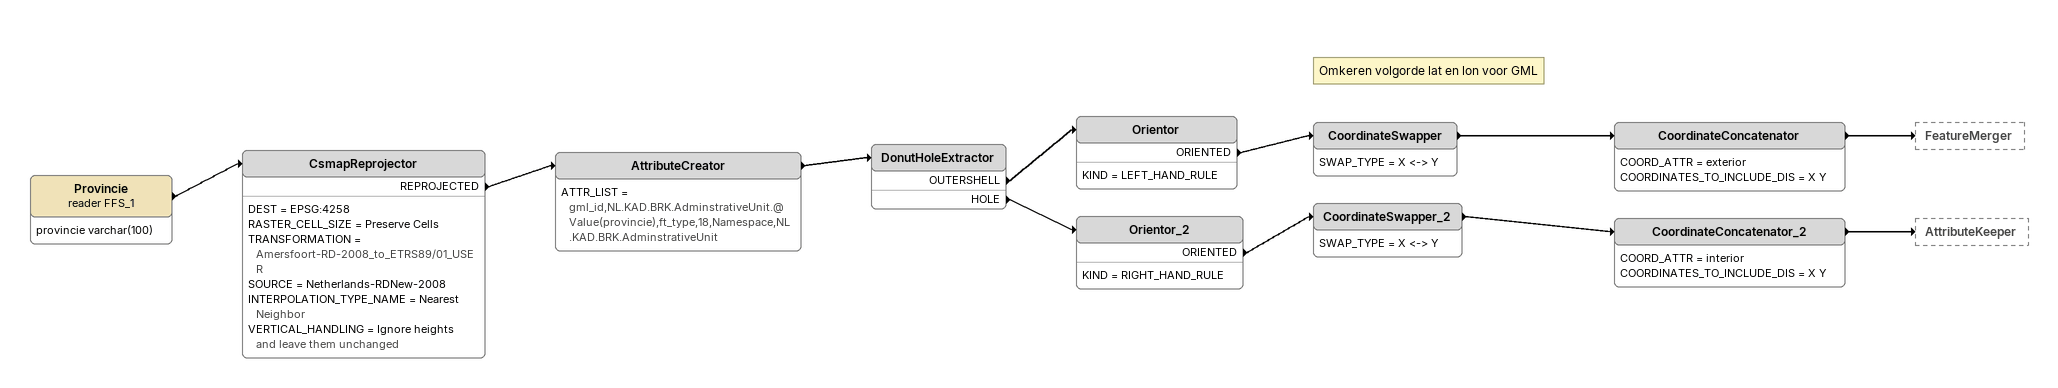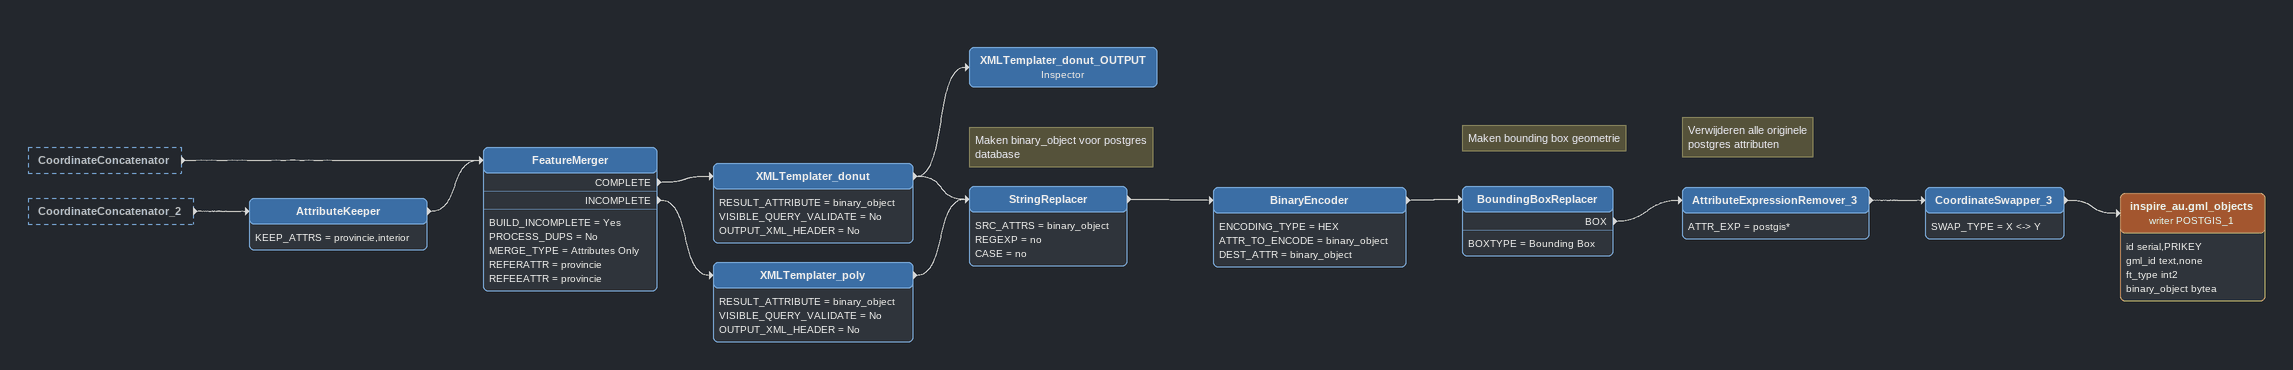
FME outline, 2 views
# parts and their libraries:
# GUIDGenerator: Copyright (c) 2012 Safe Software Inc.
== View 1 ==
Provincie (reader FFS_1)
    attributes: provincie varchar(100)
    -> CsmapReprojector
CsmapReprojector
    DEST = EPSG:4258
    RASTER_CELL_SIZE = Preserve Cells
    TRANSFORMATION = Amersfoort-RD-2008_to_ETRS89/01_USER
    SOURCE = Netherlands-RDNew-2008
    INTERPOLATION_TYPE_NAME = Nearest Neighbor
    VERTICAL_HANDLING = Ignore heights and leave them unchanged
    REPROJECTED -> AttributeCreator
AttributeCreator
    ATTR_LIST = gml_id,NL.KAD.BRK.AdminstrativeUnit.@Value(provincie),ft_type,18,Namespace,NL.KAD.BRK.AdminstrativeUnit
    -> DonutHoleExtractor
DonutHoleExtractor
    OUTERSHELL -> Orientor
    HOLE -> Orientor_2
Orientor
    KIND = LEFT_HAND_RULE
    ORIENTED -> CoordinateSwapper
Note: Omkeren volgorde lat en lon voor GML
CoordinateSwapper
    SWAP_TYPE = X <-> Y
    -> CoordinateConcatenator
CoordinateConcatenator
    COORD_ATTR = exterior
    COORDINATES_TO_INCLUDE_DIS = X Y
    -> FeatureMerger
Orientor_2
    KIND = RIGHT_HAND_RULE
    ORIENTED -> CoordinateSwapper_2
CoordinateSwapper_2
    SWAP_TYPE = X <-> Y
    -> CoordinateConcatenator_2
CoordinateConcatenator_2
    COORD_ATTR = interior
    COORDINATES_TO_INCLUDE_DIS = X Y
    -> AttributeKeeper

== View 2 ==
CoordinateConcatenator [outside]
    -> FeatureMerger
CoordinateConcatenator_2 [outside]
    -> AttributeKeeper
AttributeKeeper
    KEEP_ATTRS = provincie,interior
    -> FeatureMerger
FeatureMerger
    BUILD_INCOMPLETE = Yes
    PROCESS_DUPS = No
    MERGE_TYPE = Attributes Only
    REFERATTR = provincie
    REFEEATTR = provincie
    COMPLETE -> XMLTemplater_donut
    INCOMPLETE -> XMLTemplater_poly
XMLTemplater_donut
    RESULT_ATTRIBUTE = binary_object
    VISIBLE_QUERY_VALIDATE = No
    OUTPUT_XML_HEADER = No
    -> StringReplacer
    -> XMLTemplater_donut_OUTPUT
XMLTemplater_donut_OUTPUT: Inspector
XMLTemplater_poly
    RESULT_ATTRIBUTE = binary_object
    VISIBLE_QUERY_VALIDATE = No
    OUTPUT_XML_HEADER = No
    -> StringReplacer
Note: Maken binary_object voor postgres database
StringReplacer
    SRC_ATTRS = binary_object
    REGEXP = no
    CASE = no
    -> BinaryEncoder
BinaryEncoder
    ENCODING_TYPE = HEX
    ATTR_TO_ENCODE = binary_object
    DEST_ATTR = binary_object
    -> BoundingBoxReplacer
Note: Maken bounding box geometrie
BoundingBoxReplacer
    BOXTYPE = Bounding Box
    BOX -> AttributeExpressionRemover_3
Note: Verwijderen alle originele / postgres attributen
AttributeExpressionRemover_3
    ATTR_EXP = postgis*
    -> CoordinateSwapper_3
CoordinateSwapper_3
    SWAP_TYPE = X <-> Y
    -> inspire_au.gml_objects (writer POSTGIS_1)
inspire_au.gml_objects (writer POSTGIS_1)
    attributes: id serial,PRIKEY, gml_id text,none, ft_type int2, binary_object bytea
